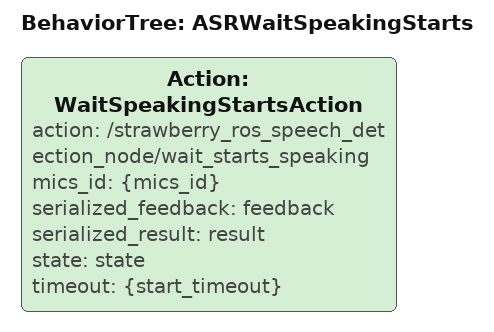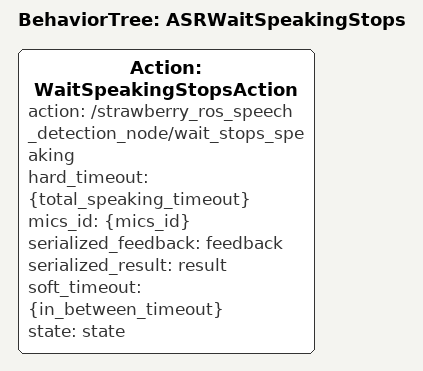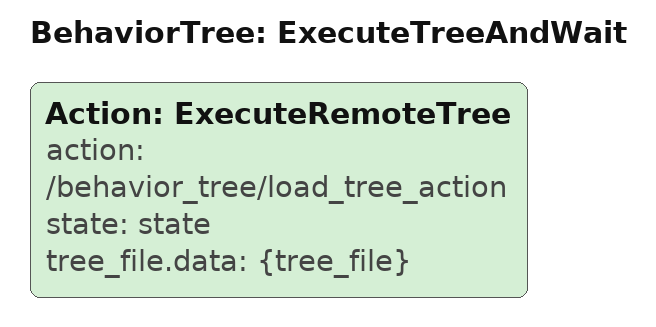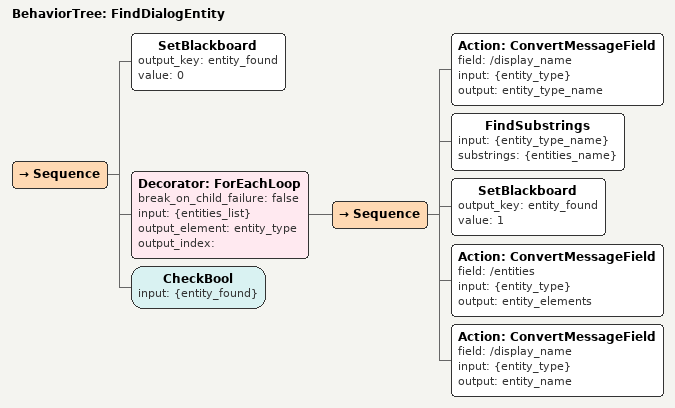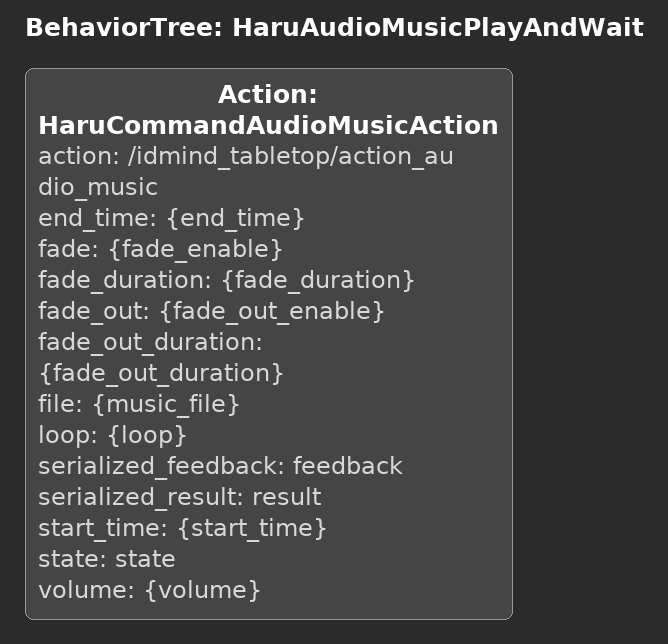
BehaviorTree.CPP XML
<BehaviorTree ID="ASRWaitSpeakingStarts">
    <Action ID="WaitSpeakingStartsAction" action="/strawberry_ros_speech_detection_node/wait_starts_speaking" mics_id="{mics_id}" serialized_feedback="feedback" serialized_result="result" state="state" timeout="{start_timeout}"/>
</BehaviorTree>

<BehaviorTree ID="ASRWaitSpeakingStops">
    <Action ID="WaitSpeakingStopsAction" action="/strawberry_ros_speech_detection_node/wait_stops_speaking" hard_timeout="{total_speaking_timeout}" mics_id="{mics_id}" serialized_feedback="feedback" serialized_result="result" soft_timeout="{in_between_timeout}" state="state"/>
</BehaviorTree>

<BehaviorTree ID="ExecuteTreeAndWait">
    <Action ID="ExecuteRemoteTree" action="/behavior_tree/load_tree_action" state="state" tree_file.data="{tree_file}"/>
</BehaviorTree>

<BehaviorTree ID="FindDialogEntity">
    <Sequence>
        <SetBlackboard output_key="entity_found" value="0"/>
        <Decorator ID="ForEachLoop" break_on_child_failure="false" input="{entities_list}" output_element="entity_type" output_index="">
            <Sequence>
                <Action ID="ConvertMessageField" field="/display_name" input="{entity_type}" output="entity_type_name"/>
                <FindSubstrings input="{entity_type_name}" substrings="{entities_name}"/>
                <SetBlackboard output_key="entity_found" value="1"/>
                <Action ID="ConvertMessageField" field="/entities" input="{entity_type}" output="entity_elements"/>
                <Action ID="ConvertMessageField" field="/display_name" input="{entity_type}" output="entity_name"/>
            </Sequence>
        </Decorator>
        <CheckBool input="{entity_found}"/>
    </Sequence>
</BehaviorTree>

<BehaviorTree ID="HaruAudioMusicPlayAndWait">
    <Action ID="HaruCommandAudioMusicAction" action="/idmind_tabletop/action_audio_music" end_time="{end_time}" fade="{fade_enable}" fade_duration="{fade_duration}" fade_out="{fade_out_enable}" fade_out_duration="{fade_out_duration}" file="{music_file}" loop="{loop}" serialized_feedback="feedback" serialized_result="result" start_time="{start_time}" state="state" volume="{volume}"/>
</BehaviorTree>
